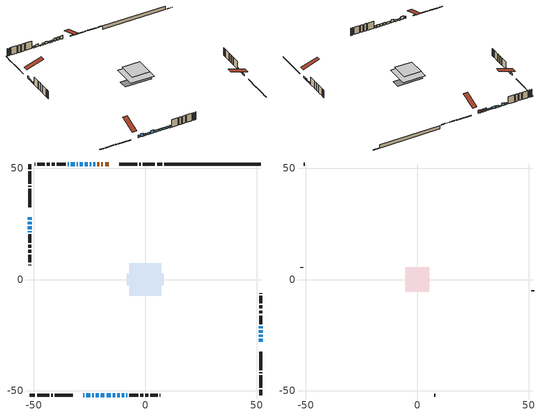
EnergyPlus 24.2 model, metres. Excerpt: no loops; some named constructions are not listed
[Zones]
conditioned space
 floor outside (Floor1 construction): -2.67,-2.67 -2.67,2.67 2.67,2.67 2.67,-2.67 z1.09
 floor adiabatic (AdiabaticFloorConstruction): -7.24,-7.24 -7.24,7.24 7.24,7.24 7.24,-7.24 z3.53
 floor foundation (Slab1 construction): -8.25,-2.58 -8.25,2.58 8.25,2.58 8.25,-2.58 z-1.2
 wall outside (RimJoist1 construction): 7.64,51.85 5.29,51.85 / -51.85,-51.85 -49.5,-51.85 / -51.85,51.85 -51.85,49.5 / 51.85,-51.85 51.85,-49.5 z1.09:1.39
 wall outside (RimJoist2 construction): 4.36,51.85 -1.11,51.85 / -48.57,-51.85 -43.1,-51.85 / -51.85,48.57 -51.85,43.1 / 51.85,-48.57 51.85,-43.1 z1.09:1.39
 wall outside (RimJoist3 construction): -2.04,51.85 -2.63,51.85 / -42.17,-51.85 -41.58,-51.85 / -51.85,42.17 -51.85,41.58 / 51.85,-42.17 51.85,-41.58 z1.09:1.39
 wall outside (RimJoist4 construction): -3.56,51.85 -11.68,51.85 / -40.65,-51.85 -32.53,-51.85 / -51.85,40.65 -51.85,32.53 / 51.85,-40.65 51.85,-32.53 z1.09:1.39
 wall outside (AdiabaticWallConstruction 1): -16.33,51.85 -18.04,51.85 / -18.97,51.85 -19.83,51.85 / -20.76,51.85 -21.61,51.85 z1.09:3.12
 wall outside (AdiabaticWallConstruction): -22.54,51.85 -23.41,51.85 / -24.33,51.85 -24.87,51.85 / -51.85,21.71 -51.85,21.3 / -34.31,51.85 -34.84,51.85 z1.09:2.31; -27.88,-51.85 -27.37,-51.85 / -8.54,-51.85 -8.03,-51.85 z1.09:2.54; -26.44,-51.85 -24.71,-51.85 z1.09:3.1; -51.85,27.88 -51.85,26.81 z1.09:2.61; -25.8,51.85 -27.22,51.85 z1.09:2.51; -28.15,51.85 -29.37,51.85 z1.09:2.41; 51.85,-27.88 51.85,-26.68 z1.09:2.03; 51.85,-25.75 51.85,-24.89 / -51.85,25.88 -51.85,24.74 / 51.85,-21.87 51.85,-21 z1.09:2.06; -23.78,-51.85 -23.17,-51.85 / -22.24,-51.85 -20.92,-51.85 z1.09:2.26; -30.29,51.85 -30.8,51.85 z1.09:1.59; -31.73,51.85 -33.38,51.85 z1.09:2.74; 51.85,-23.96 51.85,-22.79 / -51.85,23.81 -51.85,22.64 z1.09:1.65; -19.99,-51.85 -18.31,-51.85 z1.09:3.07; -17.39,-51.85 -15.5,-51.85 z1.09:2.39; -14.58,-51.85 -13.56,-51.85 / -12.63,-51.85 -11.41,-51.85 / -10.49,-51.85 -9.47,-51.85 z1.09:2.56
 wall outside (Wall1 construction): -35.77,51.85 -39.65,51.85 / -7.1,-51.85 -3.22,-51.85 / -51.85,20.38 -51.85,16.49 / 51.85,-20.07 51.85,-16.19 z1.09:5.97
 wall outside (Wall2 construction): -40.58,51.85 -41.9,51.85 / -2.29,-51.85 -0.97,-51.85 / -51.85,15.57 -51.85,14.24 / 51.85,-15.26 51.85,-13.94 z1.09:5.97
 wall outside (Wall3 construction): -42.83,51.85 -44.19,51.85 / -0.04,-51.85 1.31,-51.85 / -51.85,13.31 -51.85,11.96 / 51.85,-13.01 51.85,-11.66 z1.09:5.97
 wall outside (Wall4 construction): -45.12,51.85 -48.49,51.85 / 2.24,-51.85 5.62,-51.85 / -51.85,11.03 -51.85,7.65 / 51.85,-10.73 51.85,-7.35 z1.09:5.97
 wall outside (Wall5 construction): -49.42,51.85 -49.68,51.85 / 6.55,-51.85 6.8,-51.85 / -51.85,6.72 -51.85,6.47 / 51.85,-6.42 51.85,-6.17 z1.09:5.97
 wall foundation (FoundationWall1 construction): 8.57,51.85,-1.2 8.57,51.85,1.09 47.52,51.85,1.09 47.52,51.85,-0.94 51.85,51.85,-0.94 51.85,51.85,-1.2
 window (WindowConstruction 18): -22.54,51.85 -23.4,51.85 z1.09:2.31
 window (WindowConstruction 6): -27.88,-51.85 -27.37,-51.85 z1.09:2.54
 window (WindowConstruction 7): -26.44,-51.85 -24.71,-51.85 z1.09:3.1
 window (WindowConstruction 8): -51.85,27.88 -51.85,26.81 z1.09:2.61
 window (WindowConstruction 9): -24.33,51.85 -24.87,51.85 z1.09:2.31
 window (WindowConstruction 10): -25.8,51.85 -27.22,51.85 z1.09:2.51
 window (WindowConstruction 11): -28.15,51.85 -29.37,51.85 z1.09:2.41
 window (WindowConstruction 12): 51.85,-27.88 51.85,-26.68 z1.09:2.03
 window (WindowConstruction 13): 51.85,-25.75 51.85,-24.89 z1.09:2.06
 window (WindowConstruction 14): -23.78,-51.85 -23.17,-51.85 z1.09:2.26
 window (WindowConstruction 19): -30.3,51.85 -30.8,51.85 z1.09:1.59
 window (WindowConstruction 15): -22.24,-51.85 -20.92,-51.85 z1.09:2.26
 window (WindowConstruction 16): -51.85,25.88 -51.85,24.74 z1.09:2.06
 window (WindowConstruction 17): -31.73,51.85 -33.38,51.85 z1.09:2.74
 window (WindowConstruction 21): 51.85,-23.96 51.85,-22.79 z1.09:1.65
 window (WindowConstruction 22): -19.99,-51.85 -18.31,-51.85 z1.09:3.07
 window (WindowConstruction 23): -17.39,-51.85 -15.51,-51.85 z1.09:2.39
 window (WindowConstruction 24): -51.85,23.81 -51.85,22.64 z1.09:1.65
 window (WindowConstruction 20): -51.85,21.71 -51.85,21.31 z1.09:2.31
 window (WindowConstruction): 51.85,-21.87 51.85,-21 z1.09:2.06
 window (WindowConstruction 1): -34.31,51.85 -34.84,51.85 z1.09:2.31
 window (WindowConstruction 2): -14.58,-51.85 -13.56,-51.85 z1.09:2.56
 window (WindowConstruction 3): -12.63,-51.85 -11.41,-51.85 z1.09:2.56
 window (WindowConstruction 4): -10.48,-51.85 -9.47,-51.85 z1.09:2.56
 window (WindowConstruction 5): -8.54,-51.85 -8.03,-51.85 z1.09:2.54
 door (Door): -16.33,51.85 -18.04,51.85 z1.09:3.12
 door (Door 1): -18.97,51.85 -19.83,51.85 z1.09:3.12
 door (Door 2): -20.76,51.85 -21.61,51.85 z1.09:3.12
 ceiling adiabatic (AdiabaticFloorConstruction): 7.24,-7.24 7.24,7.24 -7.24,7.24 -7.24,-7.24 z3.53
attic - vented
 floor to conditioned space (Floor2 construction Reversed): -5.45,-5.45 -5.45,5.45 5.45,5.45 5.45,-5.45 z5.97
 wall outside (Wall6 construction): -50.61,51.85 -50.92,51.85 / 7.73,-51.85 8.05,-51.85 / -51.85,5.54 -51.85,5.22 / 51.85,-5.24 51.85,-4.92 z1.09:5.97
 roof outside (Roof1 construction): -15.4,51.85,5.97 -15.4,41.23,9.51 -12.61,41.23,9.51 -12.61,51.85,5.97; -28.81,-51.85,5.97 -28.81,-41.23,9.51 -31.6,-41.23,9.51 -31.6,-51.85,5.97; -51.85,28.81,5.97 -41.23,28.81,9.51 -41.23,31.6,9.51 -51.85,31.6,5.97; 51.85,-28.81,5.97 41.23,-28.81,9.51 41.23,-31.6,9.51 51.85,-31.6,5.97
[Schedule:Day:Interval]
clothes dryer exhaust 0 schedule day: No, 01:00, 0.123457, 02:00, 0.0740741, 03:00, 0.0493827, 04:00, 0.0246914, 05:00, 0.0493827, 06:00, 0.0740741, 07:00, 0.197531, 08:00, 0.395062, 09:00, 0.592593, 10:00, 0.839506, 11:00, 0.962963, 12:00, 1, 13:00, 0.91358, 14:00, 0.82716, 15:00, 0.716049, 16:00, 0.753086, 17:00, 0.679012, 18:00, 0.666667, 20:00, 0.62963, 21:00, 0.641975, 22:00, 0.666667, 23:00, 0.54321, 24:00, 0.296296
clothes dryer exhaust 0 schedule default day; cooling season schedule day; cooling season schedule day 2; cooling season schedule default day; exterior lighting schedule default day; natural vent schedule default day: No, 24:00, 0
cooling season schedule day 1: No, 24:00, 1
exterior lighting schedule day: No, 01:00, 0.566667, 03:00, 0.524167, 05:00, 0.495833, 06:00, 0.5525, 07:00, 0.623333, 08:00, 0.580833, 09:00, 0.439167, 10:00, 0.354167, 12:00, 0.34, 13:00, 0.354167, 14:00, 0.396667, 15:00, 0.425, 16:00, 0.495833, 17:00, 0.623333, 18:00, 0.793333, 19:00, 0.906667, 20:00, 0.963333, 21:00, 0.991667, 22:00, 0.920833, 23:00, 0.793333, 24:00, 0.665833
exterior lighting schedule day 1: No, 01:00, 0.528571, 03:00, 0.488929, 05:00, 0.4625, 06:00, 0.515357, 07:00, 0.581429, 08:00, 0.541786, 09:00, 0.409643, 10:00, 0.330357, 12:00, 0.317143, 13:00, 0.330357, 14:00, 0.37, 15:00, 0.396429, 16:00, 0.4625, 17:00, 0.581429, 18:00, 0.74, 19:00, 0.845714, 20:00, 0.898571, 21:00, 0.925, 22:00, 0.858929, 23:00, 0.74, 24:00, 0.621071
exterior lighting schedule day 10: No, 01:00, 0.552381, 03:00, 0.510952, 05:00, 0.483333, 06:00, 0.538571, 07:00, 0.607619, 08:00, 0.56619, 09:00, 0.428095, 10:00, 0.345238, 12:00, 0.331429, 13:00, 0.345238, 14:00, 0.386667, 15:00, 0.414286, 16:00, 0.483333, 17:00, 0.607619, 18:00, 0.773333, 19:00, 0.88381, 20:00, 0.939048, 21:00, 0.966667, 22:00, 0.897619, 23:00, 0.773333, 24:00, 0.649048
exterior lighting schedule day 11: No, 01:00, 0.571429, 03:00, 0.528571, 05:00, 0.5, 06:00, 0.557143, 07:00, 0.628571, 08:00, 0.585714, 09:00, 0.442857, 10:00, 0.357143, 12:00, 0.342857, 13:00, 0.357143, 14:00, 0.4, 15:00, 0.428571, 16:00, 0.5, 17:00, 0.628571, 18:00, 0.8, 19:00, 0.914286, 20:00, 0.971429, 21:00, 1, 22:00, 0.928571, 23:00, 0.8, 24:00, 0.671429
exterior lighting schedule day 2: No, 01:00, 0.485714, 03:00, 0.449286, 05:00, 0.425, 06:00, 0.473571, 07:00, 0.534286, 08:00, 0.497857, 09:00, 0.376429, 10:00, 0.303571, 12:00, 0.291429, 13:00, 0.303571, 14:00, 0.34, 15:00, 0.364286, 16:00, 0.425, 17:00, 0.534286, 18:00, 0.68, 19:00, 0.777143, 20:00, 0.825714, 21:00, 0.85, 22:00, 0.789286, 23:00, 0.68, 24:00, 0.570714
exterior lighting schedule day 3: No, 01:00, 0.442857, 03:00, 0.409643, 05:00, 0.3875, 06:00, 0.431786, 07:00, 0.487143, 08:00, 0.453929, 09:00, 0.343214, 10:00, 0.276786, 12:00, 0.265714, 13:00, 0.276786, 14:00, 0.31, 15:00, 0.332143, 16:00, 0.3875, 17:00, 0.487143, 18:00, 0.62, 19:00, 0.708571, 20:00, 0.752857, 21:00, 0.775, 22:00, 0.719643, 23:00, 0.62, 24:00, 0.520357
exterior lighting schedule day 4: No, 01:00, 0.4, 03:00, 0.37, 05:00, 0.35, 06:00, 0.39, 07:00, 0.44, 08:00, 0.41, 09:00, 0.31, 10:00, 0.25, 12:00, 0.24, 13:00, 0.25, 14:00, 0.28, 15:00, 0.3, 16:00, 0.35, 17:00, 0.44, 18:00, 0.56, 19:00, 0.64, 20:00, 0.68, 21:00, 0.7, 22:00, 0.65, 23:00, 0.56, 24:00, 0.47
exterior lighting schedule day 5: No, 01:00, 0.380952, 03:00, 0.352381, 05:00, 0.333333, 06:00, 0.371429, 07:00, 0.419048, 08:00, 0.390476, 09:00, 0.295238, 10:00, 0.238095, 12:00, 0.228571, 13:00, 0.238095, 14:00, 0.266667, 15:00, 0.285714, 16:00, 0.333333, 17:00, 0.419048, 18:00, 0.533333, 19:00, 0.609524, 20:00, 0.647619, 21:00, 0.666667, 22:00, 0.619048, 23:00, 0.533333, 24:00, 0.447619
exterior lighting schedule day 6: No, 01:00, 0.390476, 03:00, 0.36119, 05:00, 0.341667, 06:00, 0.380714, 07:00, 0.429524, 08:00, 0.400238, 09:00, 0.302619, 10:00, 0.244048, 12:00, 0.234286, 13:00, 0.244048, 14:00, 0.273333, 15:00, 0.292857, 16:00, 0.341667, 17:00, 0.429524, 18:00, 0.546667, 19:00, 0.624762, 20:00, 0.66381, 21:00, 0.683333, 22:00, 0.634524, 23:00, 0.546667, 24:00, 0.45881
exterior lighting schedule day 7: No, 01:00, 0.419048, 03:00, 0.387619, 05:00, 0.366667, 06:00, 0.408571, 07:00, 0.460952, 08:00, 0.429524, 09:00, 0.324762, 10:00, 0.261905, 12:00, 0.251429, 13:00, 0.261905, 14:00, 0.293333, 15:00, 0.314286, 16:00, 0.366667, 17:00, 0.460952, 18:00, 0.586667, 19:00, 0.670476, 20:00, 0.712381, 21:00, 0.733333, 22:00, 0.680952, 23:00, 0.586667, 24:00, 0.492381
exterior lighting schedule day 8: No, 01:00, 0.466667, 03:00, 0.431667, 05:00, 0.408333, 06:00, 0.455, 07:00, 0.513333, 08:00, 0.478333, 09:00, 0.361667, 10:00, 0.291667, 12:00, 0.28, 13:00, 0.291667, 14:00, 0.326667, 15:00, 0.35, 16:00, 0.408333, 17:00, 0.513333, 18:00, 0.653333, 19:00, 0.746667, 20:00, 0.793333, 21:00, 0.816667, 22:00, 0.758333, 23:00, 0.653333, 24:00, 0.548333
exterior lighting schedule day 9: No, 01:00, 0.509524, 03:00, 0.47131, 05:00, 0.445833, 06:00, 0.496786, 07:00, 0.560476, 08:00, 0.522262, 09:00, 0.394881, 10:00, 0.318452, 12:00, 0.305714, 13:00, 0.318452, 14:00, 0.356667, 15:00, 0.382143, 16:00, 0.445833, 17:00, 0.560476, 18:00, 0.713333, 19:00, 0.815238, 20:00, 0.86619, 21:00, 0.891667, 22:00, 0.827976, 23:00, 0.713333, 24:00, 0.59869
[Schedule:Week:Daily]
clothes dryer exhaust 0 schedule Week Rule - Jan1-Dec31: clothes dryer exhaust 0 schedule day, clothes dryer exhaust 0 schedule day, clothes dryer exhaust 0 schedule day, clothes dryer exhaust 0 schedule day, clothes dryer exhaust 0 schedule day, clothes dryer exhaust 0 schedule day, clothes dryer exhaust 0 schedule day, clothes dryer exhaust 0 schedule default day, clothes dryer exhaust 0 schedule default day, clothes dryer exhaust 0 schedule default day, clothes dryer exhaust 0 schedule default day, clothes dryer exhaust 0 schedule default day
cooling season schedule Week Rule - Jan1-May26: cooling season schedule day, cooling season schedule day, cooling season schedule day, cooling season schedule day, cooling season schedule day, cooling season schedule day, cooling season schedule day, cooling season schedule default day, cooling season schedule default day, cooling season schedule default day, cooling season schedule default day, cooling season schedule default day
cooling season schedule Week Rule - May27-Jun2: cooling season schedule day, cooling season schedule day, cooling season schedule day, cooling season schedule day, cooling season schedule day, cooling season schedule day 1, cooling season schedule day 1, cooling season schedule default day, cooling season schedule default day, cooling season schedule default day, cooling season schedule default day, cooling season schedule default day
cooling season schedule Week Rule - Jun3-Sep29: cooling season schedule day 1, cooling season schedule day 1, cooling season schedule day 1, cooling season schedule day 1, cooling season schedule day 1, cooling season schedule day 1, cooling season schedule day 1, cooling season schedule default day, cooling season schedule default day, cooling season schedule default day, cooling season schedule default day, cooling season schedule default day
cooling season schedule Week Rule - Sep30-Oct6: cooling season schedule day 1, cooling season schedule day 2, cooling season schedule day 2, cooling season schedule day 2, cooling season schedule day 2, cooling season schedule day 2, cooling season schedule day 2, cooling season schedule default day, cooling season schedule default day, cooling season schedule default day, cooling season schedule default day, cooling season schedule default day
cooling season schedule Week Rule - Oct7-Dec31: cooling season schedule day 2, cooling season schedule day 2, cooling season schedule day 2, cooling season schedule day 2, cooling season schedule day 2, cooling season schedule day 2, cooling season schedule day 2, cooling season schedule default day, cooling season schedule default day, cooling season schedule default day, cooling season schedule default day, cooling season schedule default day
exterior lighting schedule Week Rule - Jan1-Jan27: exterior lighting schedule day, exterior lighting schedule day, exterior lighting schedule day, exterior lighting schedule day, exterior lighting schedule day, exterior lighting schedule day, exterior lighting schedule day, exterior lighting schedule default day, exterior lighting schedule default day, exterior lighting schedule default day, exterior lighting schedule default day, exterior lighting schedule default day
exterior lighting schedule Week Rule - Jan28-Feb3: exterior lighting schedule day, exterior lighting schedule day, exterior lighting schedule day, exterior lighting schedule day, exterior lighting schedule day 1, exterior lighting schedule day 1, exterior lighting schedule day 1, exterior lighting schedule default day, exterior lighting schedule default day, exterior lighting schedule default day, exterior lighting schedule default day, exterior lighting schedule default day
exterior lighting schedule Week Rule - Feb4-Feb24: exterior lighting schedule day 1, exterior lighting schedule day 1, exterior lighting schedule day 1, exterior lighting schedule day 1, exterior lighting schedule day 1, exterior lighting schedule day 1, exterior lighting schedule day 1, exterior lighting schedule default day, exterior lighting schedule default day, exterior lighting schedule default day, exterior lighting schedule default day, exterior lighting schedule default day
exterior lighting schedule Week Rule - Feb25-Mar3: exterior lighting schedule day 1, exterior lighting schedule day 1, exterior lighting schedule day 1, exterior lighting schedule day 1, exterior lighting schedule day 2, exterior lighting schedule day 2, exterior lighting schedule day 2, exterior lighting schedule default day, exterior lighting schedule default day, exterior lighting schedule default day, exterior lighting schedule default day, exterior lighting schedule default day
exterior lighting schedule Week Rule - Mar4-Mar31: exterior lighting schedule day 2, exterior lighting schedule day 2, exterior lighting schedule day 2, exterior lighting schedule day 2, exterior lighting schedule day 2, exterior lighting schedule day 2, exterior lighting schedule day 2, exterior lighting schedule default day, exterior lighting schedule default day, exterior lighting schedule default day, exterior lighting schedule default day, exterior lighting schedule default day
exterior lighting schedule Week Rule - Apr1-Apr28: exterior lighting schedule day 3, exterior lighting schedule day 3, exterior lighting schedule day 3, exterior lighting schedule day 3, exterior lighting schedule day 3, exterior lighting schedule day 3, exterior lighting schedule day 3, exterior lighting schedule default day, exterior lighting schedule default day, exterior lighting schedule default day, exterior lighting schedule default day, exterior lighting schedule default day
exterior lighting schedule Week Rule - Apr29-May5: exterior lighting schedule day 3, exterior lighting schedule day 3, exterior lighting schedule day 4, exterior lighting schedule day 4, exterior lighting schedule day 4, exterior lighting schedule day 4, exterior lighting schedule day 4, exterior lighting schedule default day, exterior lighting schedule default day, exterior lighting schedule default day, exterior lighting schedule default day, exterior lighting schedule default day
exterior lighting schedule Week Rule - May6-May26: exterior lighting schedule day 4, exterior lighting schedule day 4, exterior lighting schedule day 4, exterior lighting schedule day 4, exterior lighting schedule day 4, exterior lighting schedule day 4, exterior lighting schedule day 4, exterior lighting schedule default day, exterior lighting schedule default day, exterior lighting schedule default day, exterior lighting schedule default day, exterior lighting schedule default day
exterior lighting schedule Week Rule - May27-Jun2: exterior lighting schedule day 4, exterior lighting schedule day 4, exterior lighting schedule day 4, exterior lighting schedule day 4, exterior lighting schedule day 4, exterior lighting schedule day 5, exterior lighting schedule day 5, exterior lighting schedule default day, exterior lighting schedule default day, exterior lighting schedule default day, exterior lighting schedule default day, exterior lighting schedule default day
exterior lighting schedule Week Rule - Jun3-Jun30: exterior lighting schedule day 5, exterior lighting schedule day 5, exterior lighting schedule day 5, exterior lighting schedule day 5, exterior lighting schedule day 5, exterior lighting schedule day 5, exterior lighting schedule day 5, exterior lighting schedule default day, exterior lighting schedule default day, exterior lighting schedule default day, exterior lighting schedule default day, exterior lighting schedule default day
exterior lighting schedule Week Rule - Jul1-Jul28: exterior lighting schedule day 6, exterior lighting schedule day 6, exterior lighting schedule day 6, exterior lighting schedule day 6, exterior lighting schedule day 6, exterior lighting schedule day 6, exterior lighting schedule day 6, exterior lighting schedule default day, exterior lighting schedule default day, exterior lighting schedule default day, exterior lighting schedule default day, exterior lighting schedule default day
exterior lighting schedule Week Rule - Jul29-Aug4: exterior lighting schedule day 6, exterior lighting schedule day 6, exterior lighting schedule day 6, exterior lighting schedule day 7, exterior lighting schedule day 7, exterior lighting schedule day 7, exterior lighting schedule day 7, exterior lighting schedule default day, exterior lighting schedule default day, exterior lighting schedule default day, exterior lighting schedule default day, exterior lighting schedule default day
exterior lighting schedule Week Rule - Aug5-Aug25: exterior lighting schedule day 7, exterior lighting schedule day 7, exterior lighting schedule day 7, exterior lighting schedule day 7, exterior lighting schedule day 7, exterior lighting schedule day 7, exterior lighting schedule day 7, exterior lighting schedule default day, exterior lighting schedule default day, exterior lighting schedule default day, exterior lighting schedule default day, exterior lighting schedule default day
exterior lighting schedule Week Rule - Aug26-Sep1: exterior lighting schedule day 7, exterior lighting schedule day 7, exterior lighting schedule day 7, exterior lighting schedule day 7, exterior lighting schedule day 7, exterior lighting schedule day 7, exterior lighting schedule day 8, exterior lighting schedule default day, exterior lighting schedule default day, exterior lighting schedule default day, exterior lighting schedule default day, exterior lighting schedule default day
exterior lighting schedule Week Rule - Sep2-Sep29: exterior lighting schedule day 8, exterior lighting schedule day 8, exterior lighting schedule day 8, exterior lighting schedule day 8, exterior lighting schedule day 8, exterior lighting schedule day 8, exterior lighting schedule day 8, exterior lighting schedule default day, exterior lighting schedule default day, exterior lighting schedule default day, exterior lighting schedule default day, exterior lighting schedule default day
exterior lighting schedule Week Rule - Sep30-Oct6: exterior lighting schedule day 8, exterior lighting schedule day 9, exterior lighting schedule day 9, exterior lighting schedule day 9, exterior lighting schedule day 9, exterior lighting schedule day 9, exterior lighting schedule day 9, exterior lighting schedule default day, exterior lighting schedule default day, exterior lighting schedule default day, exterior lighting schedule default day, exterior lighting schedule default day
exterior lighting schedule Week Rule - Oct7-Oct27: exterior lighting schedule day 9, exterior lighting schedule day 9, exterior lighting schedule day 9, exterior lighting schedule day 9, exterior lighting schedule day 9, exterior lighting schedule day 9, exterior lighting schedule day 9, exterior lighting schedule default day, exterior lighting schedule default day, exterior lighting schedule default day, exterior lighting schedule default day, exterior lighting schedule default day
exterior lighting schedule Week Rule - Oct28-Nov3: exterior lighting schedule day 9, exterior lighting schedule day 9, exterior lighting schedule day 9, exterior lighting schedule day 9, exterior lighting schedule day 10, exterior lighting schedule day 10, exterior lighting schedule day 10, exterior lighting schedule default day, exterior lighting schedule default day, exterior lighting schedule default day, exterior lighting schedule default day, exterior lighting schedule default day
exterior lighting schedule Week Rule - Nov4-Nov24: exterior lighting schedule day 10, exterior lighting schedule day 10, exterior lighting schedule day 10, exterior lighting schedule day 10, exterior lighting schedule day 10, exterior lighting schedule day 10, exterior lighting schedule day 10, exterior lighting schedule default day, exterior lighting schedule default day, exterior lighting schedule default day, exterior lighting schedule default day, exterior lighting schedule default day
exterior lighting schedule Week Rule - Nov25-Dec1: exterior lighting schedule day 10, exterior lighting schedule day 10, exterior lighting schedule day 10, exterior lighting schedule day 10, exterior lighting schedule day 10, exterior lighting schedule day 10, exterior lighting schedule day 11, exterior lighting schedule default day, exterior lighting schedule default day, exterior lighting schedule default day, exterior lighting schedule default day, exterior lighting schedule default day
exterior lighting schedule Week Rule - Dec2-Dec31: exterior lighting schedule day 11, exterior lighting schedule day 11, exterior lighting schedule day 11, exterior lighting schedule day 11, exterior lighting schedule day 11, exterior lighting schedule day 11, exterior lighting schedule day 11, exterior lighting schedule default day, exterior lighting schedule default day, exterior lighting schedule default day, exterior lighting schedule default day, exterior lighting schedule default day
natural vent schedule Week Rule - Jan1-Dec31: natural vent schedule default day, natural vent schedule default day, natural vent schedule default day, natural vent schedule default day, natural vent schedule default day, natural vent schedule default day, natural vent schedule default day, natural vent schedule default day, natural vent schedule default day, natural vent schedule default day, natural vent schedule default day, natural vent schedule default day
[Schedule:Year]
clothes dryer exhaust 0 schedule: clothes dryer exhaust 0 schedule Week Rule - Jan1-Dec31, 1, 1, 12, 31
cooling season schedule: cooling season schedule Week Rule - Jan1-May26, 1, 1, 5, 26, cooling season schedule Week Rule - May27-Jun2, 5, 27, 6, 2, cooling season schedule Week Rule - Jun3-Sep29, 6, 3, 9, 29, cooling season schedule Week Rule - Sep30-Oct6, 9, 30, 10, 6, cooling season schedule Week Rule - Oct7-Dec31, 10, 7, 12, 31
natural vent schedule: natural vent schedule Week Rule - Jan1-Dec31, 1, 1, 12, 31
